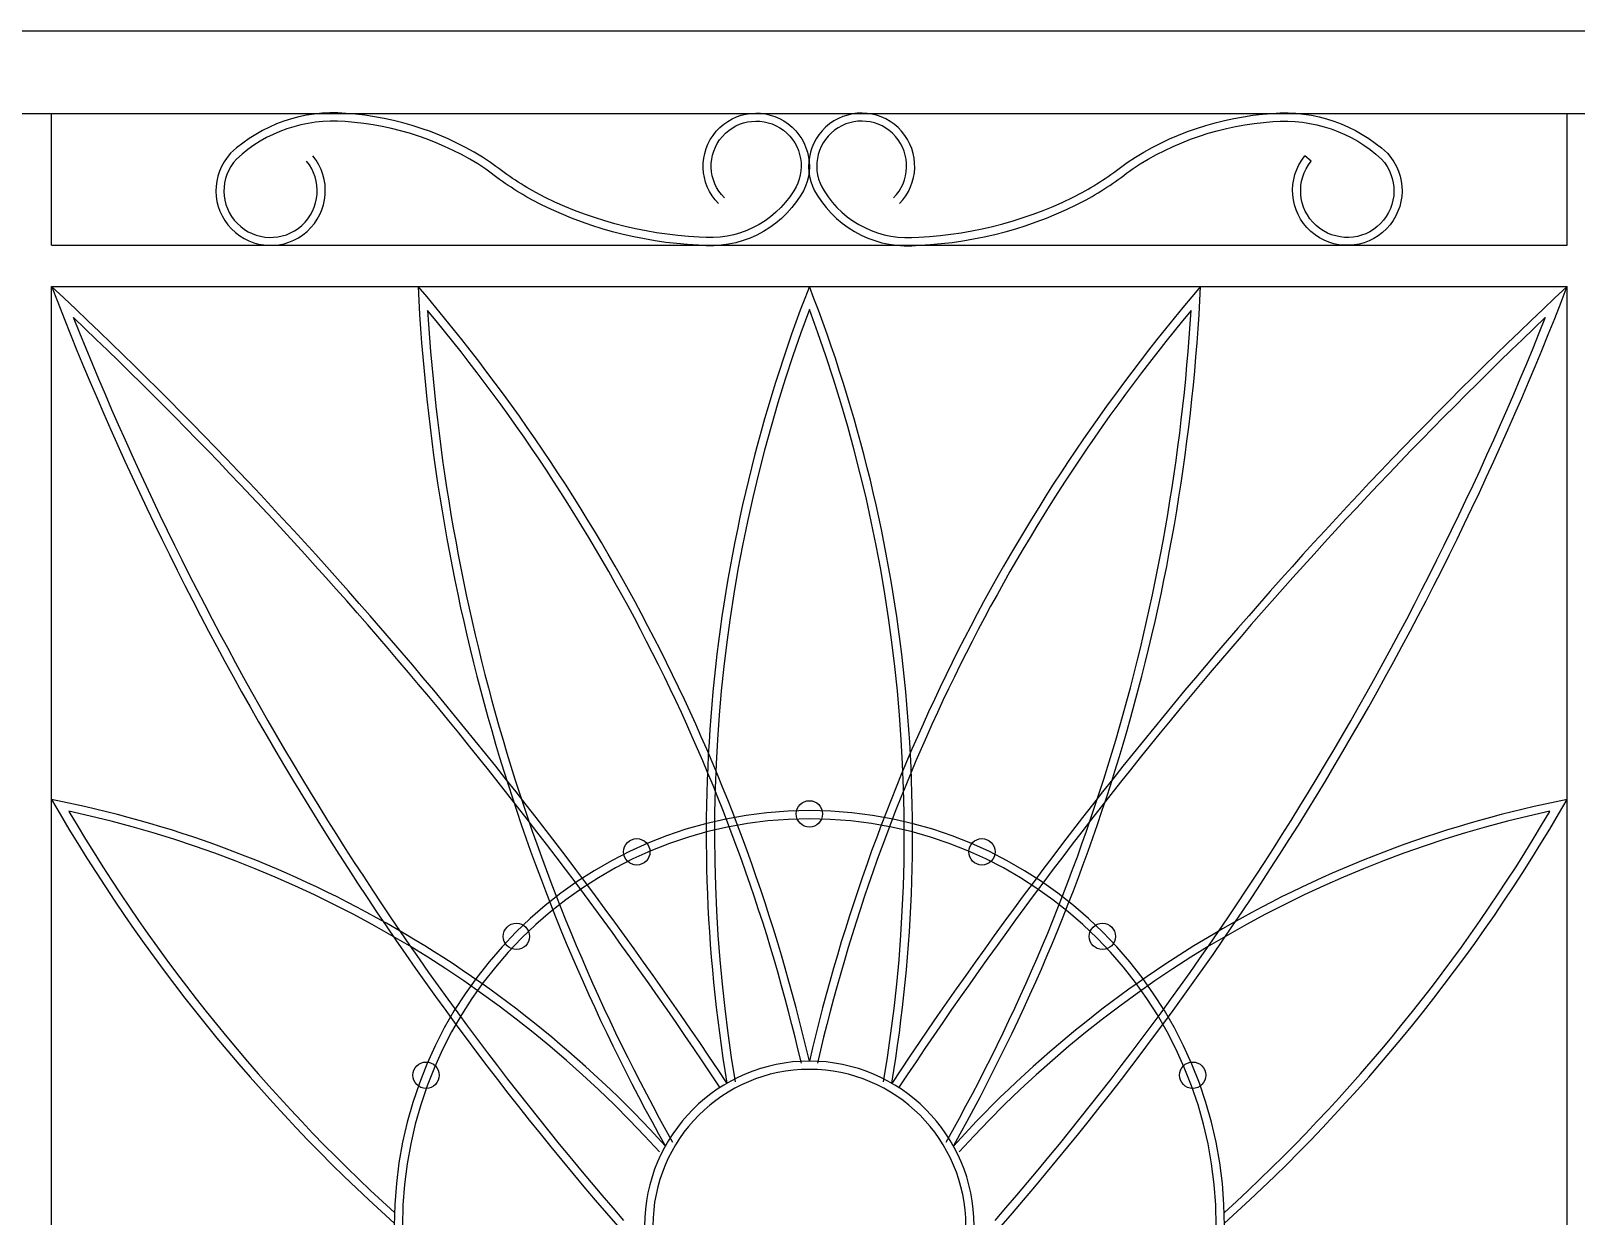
# Model space of a CAD drawing. Header units: metres. Extents: x 292 to 5344, y 345 to 1713.
# Drawn here: x 1917 to 2855, y 711 to 1430 of the extents above; entities that cross this region are included whole.
import ezdxf

# ---------------------------------------------------------------- set-up
doc = ezdxf.new("R2010")
doc.units = ezdxf.units.M
for name, color, linetype in [('3', 3, 'Continuous'), ('4', 4, 'Continuous'), ('7', 7, 'Continuous')]:
    doc.layers.add(name, color=color, linetype=linetype)

msp = doc.modelspace()

# ---------------------------------------------------------------- linework, layer by layer
at = {"layer": '3'}
msp.add_line((2694.53, 1351.17), (2690.67, 1354.34), dxfattribs=at)
msp.add_line((2694.53, 1351.17), (2690.67, 1354.34), dxfattribs=at)
for points in [[(2338.29, 1328.91, -2.1), (2380.45, 1333.21, -0.29), (2322.93, 1305.15, -0.11), (2223.83, 1332.08, -0.04), (2196.39, 1350.45, 0.13), (2108.43, 1380.18, 0.21), (2038.55, 1355.98, 2.2), (2088.59, 1354.34)], [(2334.74, 1325.39, -2.09), (2384.67, 1330.52, -0.29), (2322.55, 1300.16, -0.11), (2221.44, 1327.69, -0.04), (2193.46, 1346.39, 0.13), (2108.05, 1375.19, 0.21), (2042.09, 1352.45, 2.2), (2084.72, 1351.17, 2.2)], [(2444.52, 1325.39, 2.09), (2394.59, 1330.52, 0.29), (2456.71, 1300.16, 0.11), (2557.82, 1327.69, 0.04), (2585.8, 1346.39, -0.13), (2671.21, 1375.19, -0.21), (2737.17, 1352.45, -2.2), (2694.53, 1351.17, -2.2)], [(2440.97, 1328.91, 2.1), (2398.81, 1333.21, 0.29), (2456.33, 1305.15, 0.11), (2555.43, 1332.08, 0.04), (2582.87, 1350.45, -0.13), (2670.83, 1380.18, -0.21), (2740.71, 1355.98, -2.2), (2690.67, 1354.34)]]:
    msp.add_lwpolyline(points, format="xyb", dxfattribs=at)
for centre in [(2389.89, 955.18), (2285.13, 932.17), (2494.65, 932.17), (2212.03, 880.86), (2567.75, 880.86), (2157.23, 796.66), (2622.55, 796.66)]:
    msp.add_circle(centre, 8, dxfattribs=at)
for centre, radius, start, end in [((3715.37, 1962.84), 1913.32, 201.06, 221.1), ((74.77, -713.85), 2719.87, 33.61, 46.99), ((3331.1, 1332.05), 1180.08, 182.76, 209.35), ((1310.35, 554.67), 1108.22, 13.06, 40.55), ((3239.49, 943.01), 912.22, 158.65, 189.54), ((3469.43, 554.67), 1108.22, 139.45, 166.94), ((1540.29, 943.01), 912.22, 350.46, 21.35), ((4705.02, -713.85), 2719.87, 133.01, 146.39), ((1448.68, 1332.05), 1180.08, 330.65, 357.24), ((1064.42, 1962.84), 1913.32, 318.9, 338.94), ((1310.35, 554.67), 1103.22, 13.06, 39.78), ((3331.1, 1332.05), 1175.08, 183.49, 209.35), ((3239.49, 943.01), 907.22, 159.47, 189.54), ((1540.29, 943.01), 907.22, 350.46, 20.53), ((3469.43, 554.67), 1103.22, 140.22, 166.94), ((1448.68, 1332.05), 1175.08, 330.65, 356.51), ((3714.61, 1960.74), 1906.37, 201.68, 221.06), ((75.87, -710.82), 2712.28, 33.57, 46.49), ((4703.92, -710.82), 2712.28, 133.51, 146.43), ((1065.18, 1960.74), 1906.37, 318.94, 338.32), ((1799.26, 297.06), 679.51, 42.22, 78.92), ((2840.65, 1488.25), 1050.92, 209.93, 228.03), ((1799.64, 298), 673.61, 42.17, 77.94), ((2839.51, 1484.87), 1042.77, 210.43, 227.72), ((2389.89, 705.18), 252, 0, 180), ((2980.52, 297.06), 679.51, 101.08, 137.78), ((2980.15, 298), 673.61, 102.06, 137.83), ((1940.28, 1484.87), 1042.77, 312.28, 329.57), ((1939.14, 1488.25), 1050.92, 311.97, 330.07), ((2389.89, 705.18), 247, 0, 180), ((2389.89, 705.18), 100, 0, 180), ((2389.89, 705.18), 95, 0, 180)]:
    msp.add_arc(centre, radius, start, end, dxfattribs=at)
at = {"layer": '4'}
for p, q in [((539.89, 1430.18), (5344.09, 1430.18)), ((539.89, 1380.18), (5344.09, 1380.18))]:
    msp.add_line(p, q, dxfattribs=at)
at = {"layer": '7'}
for p, q in [((1929.89, 1300.18), (1929.89, 1380.18)), ((2849.89, 1300.18), (2849.89, 1380.18)), ((1929.89, 1300.18), (2849.89, 1300.18)), ((1929.89, 1275.18), (2849.89, 1275.18)), ((1929.89, 705.18), (1929.89, 1275.18)), ((2849.89, 705.18), (2849.89, 1275.18))]:
    msp.add_line(p, q, dxfattribs=at)

doc.saveas('drawing.dxf')
